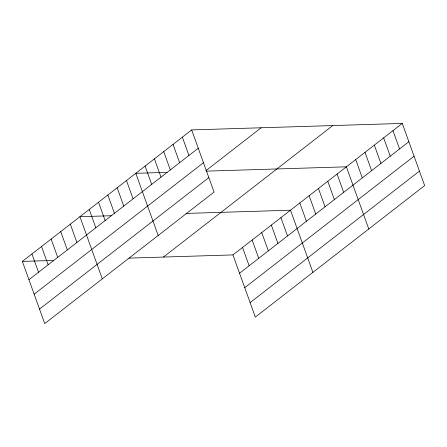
<?xml version="1.0" encoding="UTF-8"?>
<svg xmlns="http://www.w3.org/2000/svg" width="447" height="447" viewBox="0 0 447 447"><rect width="100%" height="100%" fill="white"/><g stroke="black" fill="none" stroke-linecap="round" stroke-linejoin="round"><path stroke-width="0.67" d="M191.668 129.915L214.052 192.087L44.734 323.578L22.35 261.411L191.668 129.915L402.266 123.422L424.65 185.589L255.332 317.085L232.948 254.913L402.266 123.422M28.943 279.716L198.256 148.225M34.151 294.193L203.469 162.697M205.838 170.737L261.165 127.769M39.52 309.106L208.838 177.61M163.451 257.059L332.769 125.562M239.542 273.223L408.86 141.727M244.755 287.7L414.067 156.204M250.124 302.613L419.437 171.117M167.133 172.341L135.793 173.307L158.177 235.48M206.615 171.123L346.391 166.815L368.775 228.987M111.258 215.733L79.918 216.7L102.302 278.872M185.879 213.431L290.516 210.207L312.9 272.379M22.35 261.411L53.69 260.445M128.976 258.12L232.948 254.913M392.952 130.653L399.545 148.963M383.643 137.883L390.237 156.193M374.329 145.119L380.922 163.423M365.02 152.349L371.608 170.659M355.706 159.579L362.299 177.889M337.083 174.045L343.67 192.355M327.768 181.275L334.362 199.585M318.454 188.511L325.047 206.821M309.145 195.741L315.733 214.052M299.831 202.972L306.424 221.282M280.923 217.655L287.516 235.966M271.329 225.109L277.922 243.419M261.735 232.557L268.329 250.868M252.142 240.011L258.729 258.321M242.548 247.465L249.135 265.769M182.354 137.145L188.947 155.455M173.039 144.381L179.633 162.686M163.731 151.611L170.318 169.921M154.416 158.841L161.009 177.152M145.102 166.077L151.695 184.387M126.479 180.538L133.072 198.848M117.164 187.774L123.758 206.084M107.856 195.004L114.449 213.314M98.541 202.234L105.134 220.544M89.232 209.47L95.82 227.78M70.324 224.154L76.912 242.464M60.731 231.602L67.318 249.912M51.131 239.056L57.724 257.366M41.537 246.504L48.131 264.814M31.944 253.957L38.537 272.268"/></g></svg>
